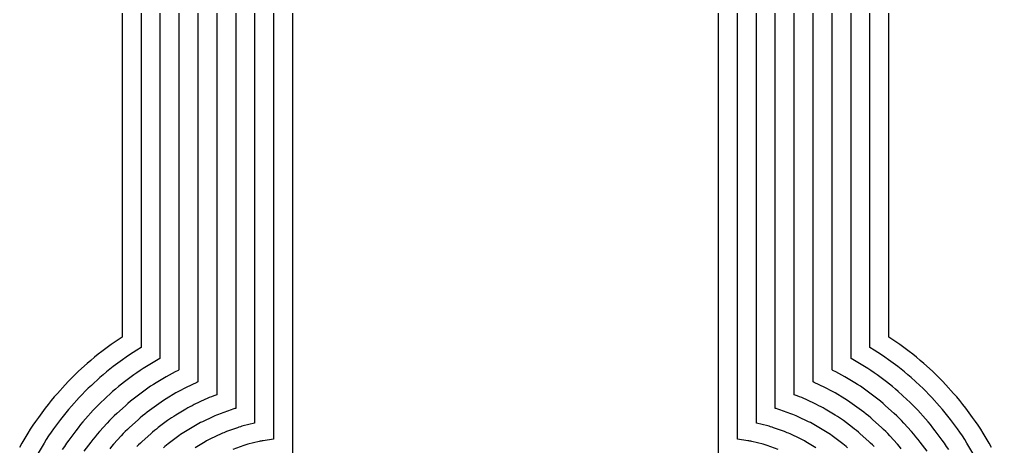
# Model space of a CAD drawing. Header units: metres. Extents: x 1.4 to 44.2, y 0.1 to 33.9.
# Drawn here: x 19.998 to 22.052, y 15.522 to 16.423 of the extents above; entities that cross this region are included whole.
import ezdxf

# ---------------------------------------------------------------- set-up
doc = ezdxf.new("R2010")
doc.units = ezdxf.units.M

msp = doc.modelspace()

# ---------------------------------------------------------------- linework, layer by layer
for points in [[(20.5748, 24.4985), (20.5748, 15.5)], [(21.4752, 15.5), (21.4752, 24.4985)], [(20.5348, 24.4585), (20.5348, 15.5375), (20.513, 15.5342), (20.5109, 15.5339), (20.5087, 15.5335), (20.5065, 15.533), (20.5044, 15.5325), (20.4806, 15.5266), (20.4784, 15.526), (20.4763, 15.5254), (20.4742, 15.5247), (20.4721, 15.524), (20.449, 15.5157)], [(21.601, 15.5157), (21.5779, 15.524), (21.5758, 15.5247), (21.5737, 15.5254), (21.5716, 15.526), (21.5695, 15.5266), (21.5457, 15.5325), (21.5435, 15.533), (21.5413, 15.5335), (21.5392, 15.5339), (21.537, 15.5342), (21.5152, 15.5375), (21.5152, 24.4585)], [(20.4948, 24.4185), (20.4948, 15.5714), (20.4947, 15.5713), (20.4709, 15.5654), (20.4678, 15.5645), (20.4647, 15.5636), (20.4617, 15.5627), (20.4586, 15.5616), (20.4355, 15.5534), (20.4326, 15.5523), (20.4296, 15.5511), (20.4267, 15.5498), (20.4238, 15.5485), (20.4016, 15.538), (20.3987, 15.5366), (20.3959, 15.5351), (20.3931, 15.5336), (20.3903, 15.532), (20.3693, 15.5194)], [(21.6807, 15.5194), (21.6597, 15.532), (21.6569, 15.5336), (21.6541, 15.5351), (21.6513, 15.5366), (21.6484, 15.538), (21.6263, 15.5485), (21.6234, 15.5498), (21.6204, 15.5511), (21.6175, 15.5523), (21.6145, 15.5534), (21.5914, 15.5616), (21.5884, 15.5627), (21.5853, 15.5636), (21.5823, 15.5645), (21.5792, 15.5654), (21.5554, 15.5713), (21.5552, 15.5714), (21.5552, 24.4185)], [(20.4548, 24.3785), (20.4548, 15.6024), (20.4531, 15.6019), (20.4491, 15.6007), (20.4452, 15.5993), (20.4221, 15.591), (20.4182, 15.5896), (20.4143, 15.588), (20.4105, 15.5864), (20.4067, 15.5847), (20.3845, 15.5742), (20.3807, 15.5723), (20.377, 15.5704), (20.3734, 15.5684), (20.3698, 15.5663), (20.3487, 15.5537), (20.3452, 15.5515), (20.3417, 15.5492), (20.3382, 15.5469), (20.3349, 15.5444), (20.3151, 15.5298), (20.3118, 15.5273), (20.3086, 15.5247), (20.3054, 15.522), (20.3022, 15.5192)], [(21.7478, 15.5192), (21.7447, 15.522), (21.7415, 15.5247), (21.7382, 15.5273), (21.7349, 15.5298), (21.7152, 15.5444), (21.7118, 15.5469), (21.7084, 15.5492), (21.7049, 15.5515), (21.7013, 15.5537), (21.6803, 15.5663), (21.6767, 15.5684), (21.673, 15.5704), (21.6693, 15.5723), (21.6655, 15.5742), (21.6434, 15.5847), (21.6396, 15.5864), (21.6357, 15.588), (21.6319, 15.5896), (21.628, 15.591), (21.6049, 15.5993), (21.6009, 15.6007), (21.5969, 15.6019), (21.5952, 15.6024), (21.5952, 24.3785)], [(20.4148, 24.3385), (20.4148, 15.6309), (20.4086, 15.6287), (20.4038, 15.6269), (20.399, 15.625), (20.3942, 15.623), (20.3896, 15.6208), (20.3674, 15.6103), (20.3627, 15.6081), (20.3582, 15.6057), (20.3537, 15.6032), (20.3492, 15.6006), (20.3282, 15.588), (20.3238, 15.5853), (20.3195, 15.5825), (20.3152, 15.5796), (20.311, 15.5766), (20.2913, 15.5619), (20.2872, 15.5588), (20.2832, 15.5556), (20.2792, 15.5523), (20.2754, 15.5489), (20.2572, 15.5324), (20.2534, 15.5289), (20.2497, 15.5253), (20.2461, 15.5216)], [(21.8039, 15.5216), (21.8003, 15.5253), (21.7966, 15.5289), (21.7928, 15.5324), (21.7746, 15.5489), (21.7708, 15.5523), (21.7668, 15.5556), (21.7628, 15.5588), (21.7587, 15.5619), (21.739, 15.5766), (21.7348, 15.5796), (21.7306, 15.5825), (21.7263, 15.5853), (21.7219, 15.588), (21.7008, 15.6006), (21.6964, 15.6032), (21.6919, 15.6057), (21.6873, 15.6081), (21.6826, 15.6103), (21.6605, 15.6208), (21.6558, 15.623), (21.651, 15.625), (21.6463, 15.6269), (21.6414, 15.6287), (21.6352, 15.6309), (21.6352, 24.3385)], [(20.3748, 24.2985), (20.3748, 15.6581), (20.3725, 15.657), (20.3503, 15.6465), (20.3448, 15.6438), (20.3393, 15.641), (20.3339, 15.638), (20.3286, 15.6349), (20.3076, 15.6223), (20.3024, 15.6191), (20.2972, 15.6157), (20.2922, 15.6123), (20.2872, 15.6087), (20.2675, 15.5941), (20.2626, 15.5904), (20.2578, 15.5865), (20.2531, 15.5826), (20.2485, 15.5785), (20.2303, 15.562), (20.2259, 15.5579), (20.2215, 15.5536), (20.2172, 15.5492), (20.213, 15.5447), (20.1965, 15.5265), (20.1925, 15.5219), (20.1885, 15.5172)], [(21.8615, 15.5172), (21.8576, 15.5219), (21.8535, 15.5265), (21.837, 15.5447), (21.8329, 15.5492), (21.8286, 15.5536), (21.8242, 15.5579), (21.8197, 15.562), (21.8015, 15.5785), (21.7969, 15.5826), (21.7922, 15.5865), (21.7874, 15.5904), (21.7825, 15.5941), (21.7628, 15.6087), (21.7579, 15.6123), (21.7528, 15.6157), (21.7477, 15.6191), (21.7424, 15.6223), (21.7214, 15.6349), (21.7161, 15.638), (21.7107, 15.641), (21.7053, 15.6438), (21.6998, 15.6465), (21.6776, 15.657), (21.6752, 15.6581), (21.6752, 24.2985)], [(20.3348, 24.2585), (20.3348, 15.6834), (20.3332, 15.6826), (20.3268, 15.6795), (20.3205, 15.6762), (20.3142, 15.6728), (20.3081, 15.6692), (20.287, 15.6566), (20.281, 15.6529), (20.275, 15.649), (20.2691, 15.645), (20.2634, 15.6408), (20.2437, 15.6262), (20.238, 15.6219), (20.2324, 15.6174), (20.227, 15.6129), (20.2217, 15.6081), (20.2035, 15.5917), (20.1983, 15.5868), (20.1932, 15.5818), (20.1882, 15.5768), (20.1834, 15.5715), (20.1669, 15.5534), (20.1622, 15.548), (20.1576, 15.5426), (20.1531, 15.537), (20.1488, 15.5314), (20.1342, 15.5117)], [(21.9158, 15.5117), (21.9012, 15.5314), (21.8969, 15.537), (21.8924, 15.5426), (21.8879, 15.548), (21.8831, 15.5534), (21.8667, 15.5715), (21.8618, 15.5768), (21.8568, 15.5818), (21.8518, 15.5868), (21.8465, 15.5917), (21.8284, 15.6081), (21.823, 15.6129), (21.8176, 15.6174), (21.812, 15.6219), (21.8064, 15.6262), (21.7867, 15.6408), (21.7809, 15.645), (21.775, 15.649), (21.7691, 15.6529), (21.763, 15.6566), (21.742, 15.6692), (21.7358, 15.6728), (21.7296, 15.6762), (21.7232, 15.6795), (21.7169, 15.6826), (21.7152, 15.6834), (21.7152, 24.2585)], [(20.2948, 24.2185), (20.2948, 15.7078), (20.2945, 15.7076), (20.2875, 15.7035), (20.2665, 15.6909), (20.2596, 15.6867), (20.2528, 15.6823), (20.2461, 15.6777), (20.2395, 15.6729), (20.2198, 15.6583), (20.2134, 15.6534), (20.2071, 15.6484), (20.2009, 15.6431), (20.1948, 15.6378), (20.1766, 15.6213), (20.1707, 15.6158), (20.1649, 15.6101), (20.1592, 15.6043), (20.1537, 15.5984), (20.1372, 15.5802), (20.1319, 15.5742), (20.1267, 15.568), (20.1216, 15.5616), (20.1167, 15.5552), (20.1021, 15.5355), (20.0973, 15.5289), (20.0928, 15.5222), (20.0883, 15.5155)], [(21.9617, 15.5155), (21.9573, 15.5222), (21.9527, 15.5289), (21.9479, 15.5355), (21.9333, 15.5552), (21.9284, 15.5616), (21.9234, 15.568), (21.9181, 15.5742), (21.9128, 15.5802), (21.8963, 15.5984), (21.8908, 15.6043), (21.8851, 15.6101), (21.8793, 15.6158), (21.8734, 15.6213), (21.8552, 15.6378), (21.8492, 15.6431), (21.843, 15.6484), (21.8366, 15.6534), (21.8302, 15.6583), (21.8105, 15.6729), (21.8039, 15.6777), (21.7972, 15.6823), (21.7905, 15.6867), (21.7836, 15.6909), (21.7625, 15.7035), (21.7555, 15.7076), (21.7552, 15.7078), (21.7552, 24.2185)], [(20.2548, 24.1785), (20.2548, 15.7306), (20.2459, 15.7252), (20.2382, 15.7205), (20.2306, 15.7155), (20.2231, 15.7104), (20.2157, 15.7051), (20.196, 15.6905), (20.1888, 15.685), (20.1817, 15.6793), (20.1747, 15.6734), (20.1679, 15.6674), (20.1498, 15.6509), (20.1431, 15.6448), (20.1366, 15.6384), (20.1303, 15.6319), (20.1241, 15.6253), (20.1076, 15.6071), (20.1016, 15.6003), (20.0957, 15.5933), (20.0901, 15.5862), (20.0846, 15.579), (20.07, 15.5593), (20.0646, 15.552), (20.0595, 15.5445), (20.0545, 15.5369), (20.0498, 15.5291), (20.0372, 15.5081)], [(22.0129, 15.5081), (22.0002, 15.5291), (21.9955, 15.5369), (21.9905, 15.5445), (21.9854, 15.552), (21.9801, 15.5593), (21.9655, 15.579), (21.96, 15.5862), (21.9543, 15.5933), (21.9484, 15.6003), (21.9424, 15.6071), (21.9259, 15.6253), (21.9198, 15.6319), (21.9134, 15.6384), (21.9069, 15.6448), (21.9003, 15.6509), (21.8821, 15.6674), (21.8753, 15.6734), (21.8683, 15.6793), (21.8612, 15.685), (21.854, 15.6905), (21.8343, 15.7051), (21.827, 15.7104), (21.8195, 15.7155), (21.8119, 15.7205), (21.8041, 15.7252), (21.7952, 15.7306), (21.7952, 24.1785)], [(20.2148, 24.1385), (20.2148, 15.753), (20.2083, 15.7488), (20.2, 15.7431), (20.1919, 15.7372), (20.1722, 15.7226), (20.1642, 15.7165), (20.1563, 15.7102), (20.1486, 15.7037), (20.1411, 15.6971), (20.1229, 15.6806), (20.1155, 15.6737), (20.1083, 15.6667), (20.1013, 15.6595), (20.0944, 15.6521), (20.078, 15.6339), (20.0713, 15.6264), (20.0648, 15.6187), (20.0585, 15.6109), (20.0524, 15.6028), (20.0378, 15.5831), (20.0319, 15.575), (20.0262, 15.5667), (20.0208, 15.5583), (20.0155, 15.5497), (20.0029, 15.5286), (19.9978, 15.5199)], [(22.0522, 15.5199), (22.0472, 15.5286), (22.0345, 15.5497), (22.0293, 15.5583), (22.0238, 15.5667), (22.0181, 15.575), (22.0122, 15.5831), (21.9976, 15.6028), (21.9915, 15.6109), (21.9852, 15.6187), (21.9787, 15.6264), (21.9721, 15.6339), (21.9556, 15.6521), (21.9487, 15.6595), (21.9417, 15.6667), (21.9345, 15.6737), (21.9271, 15.6806), (21.9089, 15.6971), (21.9014, 15.7037), (21.8937, 15.7102), (21.8859, 15.7165), (21.8778, 15.7226), (21.8581, 15.7372), (21.85, 15.7431), (21.8417, 15.7488), (21.8352, 15.753), (21.8352, 24.1385)]]:
    msp.add_lwpolyline(points)

doc.saveas('drawing.dxf')
